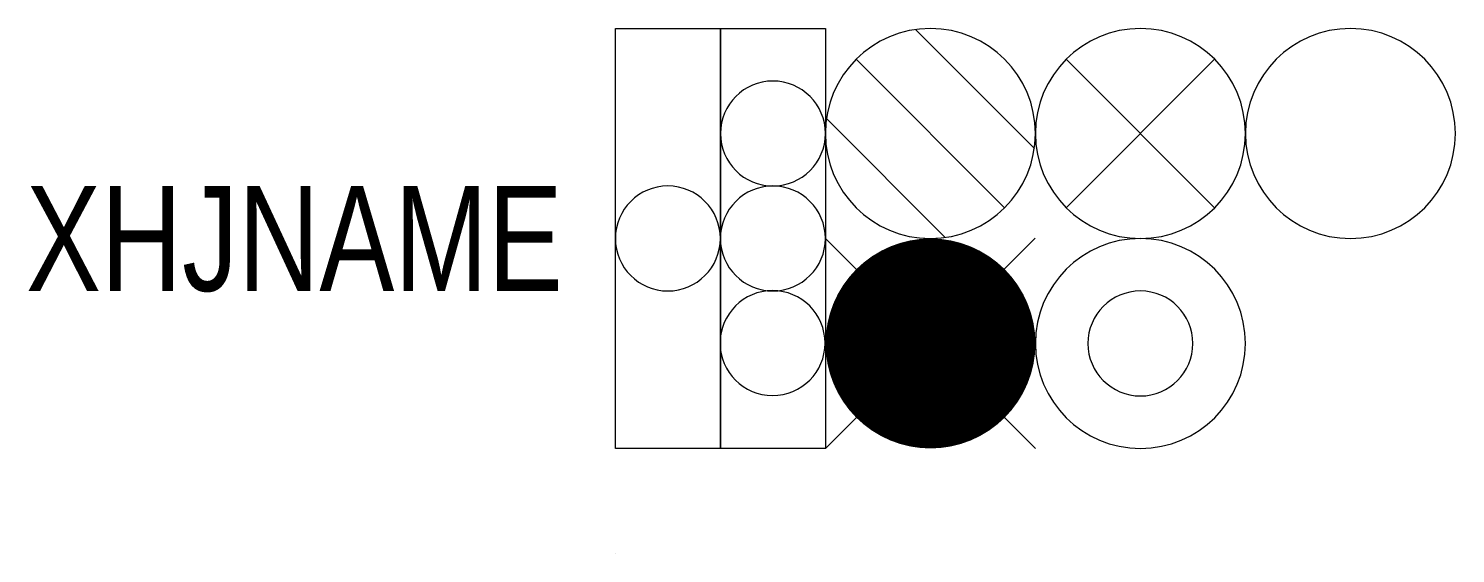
# Model space of a CAD drawing. Header units: millimetres. Extents: x -11.2 to 16, y 0 to 10.
import ezdxf
from ezdxf.enums import TextEntityAlignment as Align

# ---------------------------------------------------------------- set-up
doc = ezdxf.new("R2010")
doc.units = ezdxf.units.MM
doc.header["$MEASUREMENT"] = 0

msp = doc.modelspace()

# ---------------------------------------------------------------- linework, layer by layer
msp.add_line((0, 0.001), (0, -0.001))
at = {"color": 7}
for points in [[(0, 10), (2, 10), (2, 2), (0, 2)], [(2, 10), (4, 10), (4, 2), (2, 2)]]:
    msp.add_lwpolyline(points, close=True, dxfattribs=at)
at = {"color": 2}
msp.add_lwpolyline([(4, 8, 1), (8, 8, 1)], format="xyb", close=True, dxfattribs=at)
for points in [[(5.717, 9.98), (7.98, 7.717)], [(4.586, 9.414), (7.414, 6.586)], [(4.02, 8.283), (6.283, 6.02)]]:
    msp.add_lwpolyline(points, dxfattribs=at)
at = {"color": 7}
for points in [[(8, 8, 1), (12, 8, 1)], [(2.001, 8, 1), (4.001, 8, 1)], [(0, 6, 1), (2, 6, 1)], [(2, 6, 1), (4, 6, 1)], [(8, 4, 1), (12, 4, 1)], [(1.994, 4.007, 1), (3.994, 4.007, 1)], [(9, 4, 1), (11, 4, 1)]]:
    msp.add_lwpolyline(points, format="xyb", close=True, dxfattribs=at)
at = {"color": 3}
msp.add_lwpolyline([(12, 8, 1), (16, 8, 1)], format="xyb", close=True, dxfattribs=at)
at = {"color": 7}
for points in [[(8.586, 9.414), (11.414, 6.586)], [(8.586, 6.586), (11.414, 9.414)]]:
    msp.add_lwpolyline(points, dxfattribs=at)
at = {"color": 1, "const_width": 2}
msp.add_lwpolyline([(5.002, 4, 1), (7.002, 4, 1)], format="xyb", close=True, dxfattribs=at)
at = {"color": 1}
for points in [[(4.588, 5.414), (4.002, 6)], [(7.997, 6.005), (7.411, 5.419)], [(4.588, 2.586), (4.002, 2)], [(8.002, 2), (7.416, 2.586)]]:
    msp.add_lwpolyline(points, dxfattribs=at)

# ---------------------------------------------------------------- texts
at = {"width": 0.8}
msp.add_attdef('XHJNAME', text='X4', height=2, dxfattribs=at).set_placement((-1, 5), align=Align.RIGHT)

doc.saveas('drawing.dxf')
